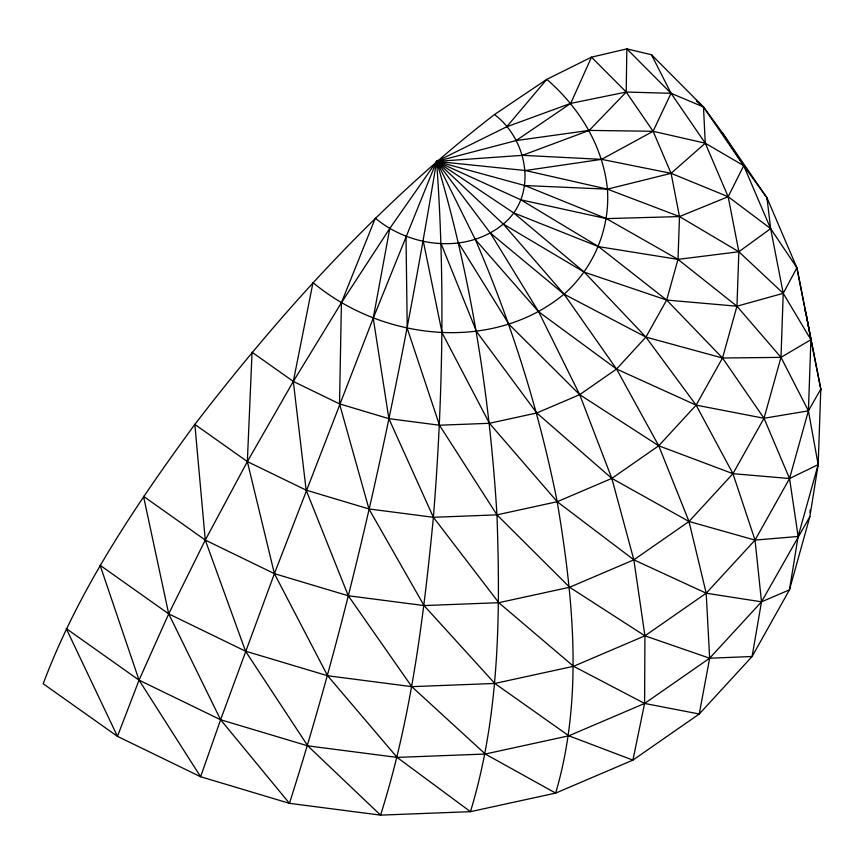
<?xml version="1.0" encoding="UTF-8"?>
<svg xmlns="http://www.w3.org/2000/svg" width="864" height="864" viewBox="0 0 864 864"><rect width="100%" height="100%" fill="white"/><g stroke="black" fill="none" stroke-linecap="round" stroke-linejoin="round"><path stroke-width="1.3" d="M809.87 516.618L761.497 601.83L709.657 658.217L644.609 703.447L568.836 735.804L485.266 754.024L397.105 757.404L307.746 745.837L220.612 719.755L139.061 680.152L66.226 628.56L117.461 736.366L139.061 680.152L168.707 613.872L205.276 540.076L247.352 461.592L293.317 381.445L341.42 302.713L375.311 218.16C410.357 247.504 466.679 254.264 503.291 224.057C538.078 195.404 528.077 139.849 494.489 114.545C380.192 202.608 282.56 310.327 194.843 424.408C135.67 505.278 78.613 589.388 43.2 683.759L117.461 736.366L200.61 776.736L289.451 803.336L380.56 815.13L470.448 811.674L555.66 793.098L632.912 760.115L699.246 713.999L752.101 656.51L789.458 589.864L809.87 516.618L818.165 464.627L820.8 389.092L796.91 267.775L766.994 197.867L722.293 132.635L703.49 106.974L651.499 54.756L626.832 48.87L591.484 57.164L546.793 79.348L494.489 114.545M810.011 512.633L810.097 509.976M820.368 391.748L820.8 389.092L796.91 267.775L770.645 228.604L743.72 165.683L722.293 132.635M766.994 197.867L770.645 228.604L783.227 293.328L780.991 357.372L764.014 418.262L732.953 473.677L689.008 521.478L633.852 559.829L569.624 587.25L498.776 602.694L424.04 605.567L348.278 595.76L274.406 573.653L205.276 540.076L143.532 496.336L168.707 613.872L220.612 719.755L289.451 803.336C356.108 593.935 400.756 378.032 436.59 161.417L506.693 126.803L570.726 103.378L626.216 92.059L671.047 93.28L703.49 106.974L743.72 165.683L766.994 197.867L767.459 200.491M423.349 241.488L442.098 332.856L489.434 423.295L557.204 501.714L633.852 559.829L706.201 593.212L761.497 601.83L789.458 589.864L798.142 536.468L818.165 464.627L808.412 410.854L780.991 357.372L736.96 306.212L678.002 259.373L606.388 218.624L524.88 185.555L436.59 161.417L490.352 233.053L564.052 294.16L645.905 337.09L722.52 358.009L780.991 357.372L810.896 339.692L783.227 293.328L738.86 251.748L679.493 216.572L607.424 189.151L525.398 170.521L436.59 161.417L503.291 224.057L564.052 294.16L616.54 369.025L658.735 445.781L689.008 521.478L706.201 593.212L709.657 658.217L699.246 713.999L644.609 703.447L573.556 666.295L498.776 602.694L433.393 517.298L388.876 418.662L373.237 318.168L436.59 161.417L513.605 212.846L598.579 246.65L678.002 259.373L738.86 251.748L770.645 228.604L728.158 196.711L671.09 173.329L601.625 159.354L522.45 155.336L436.59 161.417C445.23 279.904 442.865 398.941 433.393 517.298C423.684 617.695 411.145 718.643 380.56 815.13L307.746 745.837L245.527 651.175L205.276 540.076L194.843 424.408L247.352 461.592L306.148 490.147L368.96 508.95L433.393 517.298L496.951 514.858L557.204 501.714L611.831 478.397L658.735 445.781L696.114 405.13L722.52 358.009L736.96 306.212L738.86 251.748L728.158 196.711L743.72 165.683L705.262 143.197L653.098 131.285L589.237 130.399L516.132 140.573L436.59 161.417L389.794 228.42L373.237 318.168L274.406 573.653L220.612 719.755L200.61 776.736L139.061 680.152L100.094 565.272L168.707 613.872L245.527 651.175L327.607 675.745L411.782 686.653L494.824 683.456L573.556 666.295L644.922 635.818L706.201 593.212L755.039 540.097L789.545 478.526L808.412 410.854L810.896 339.692L805.95 312.736L804.892 310.262M820.8 389.092L808.412 410.854L764.014 418.262L696.114 405.13L616.54 369.025L538.672 311.807L475.286 239.49L436.59 161.417L520.895 199.843L598.579 246.65L666.662 300.056L722.52 358.009L764.014 418.262L789.545 478.526L798.142 536.468L755.039 540.097L689.008 521.478L611.831 478.397L536.771 412.97L476.507 331.538L441.126 243.788M389.794 228.42L341.42 302.713L339.52 403.877L368.96 508.95L424.04 605.567L494.824 683.456L568.836 735.804L632.912 760.115L644.609 703.447L644.922 635.818L633.852 559.829L611.831 478.397L579.69 394.654L538.672 311.807L490.352 233.053M506.693 126.803L546.793 79.348C579.161 107.374 603.115 145.994 607.424 189.151C610.232 228.722 593.708 267.926 564.052 294.16C492.242 353.398 381.748 340.135 312.995 282.582L293.317 381.445L306.148 490.147L348.278 595.76L411.782 686.653L485.266 754.024L555.66 793.098C583.578 698.242 573.253 597.715 557.204 501.714C539.255 411.653 511.747 323.773 475.286 239.49M516.132 140.573L570.726 103.378L591.484 57.164L626.216 92.059L653.098 131.285L671.09 173.329L679.493 216.572L678.002 259.373L666.662 300.056L645.905 337.09L616.54 369.025L579.69 394.654L536.771 412.97L489.434 423.295L439.495 425.218L388.876 418.662L339.52 403.877L293.317 381.445L252.061 352.231L247.352 461.592L274.406 573.653L327.607 675.745L397.105 757.404L470.448 811.674C499.651 715.738 500.494 614.228 496.951 514.858C489.748 395.291 470.88 276.296 436.59 161.417M818.165 464.627L789.545 478.526L732.953 473.677L658.735 445.781L579.69 394.654L509.112 324.432L458.654 243.119M522.45 155.336L589.237 130.399L626.216 92.059L626.832 48.87L671.047 93.28L705.262 143.197L728.158 196.711L679.493 216.572L606.388 218.624L520.895 199.843M525.398 170.521L601.625 159.354L653.098 131.285L671.047 93.28L651.499 54.756L652.946 56.959M524.88 185.555L607.424 189.151L671.09 173.329L705.262 143.197L703.49 106.974L696.308 101.012M503.291 224.057L584.28 272.16L666.662 300.056L736.96 306.212L783.227 293.328L796.91 267.775L795.29 265.691M513.605 212.846L584.28 272.16L645.905 337.09L696.114 405.13L732.953 473.677L755.039 540.097L761.497 601.83L752.101 656.51L709.657 658.217L644.922 635.818L569.624 587.25L496.951 514.858L439.495 425.218L407.236 328.342L406.015 236.293"/></g></svg>
